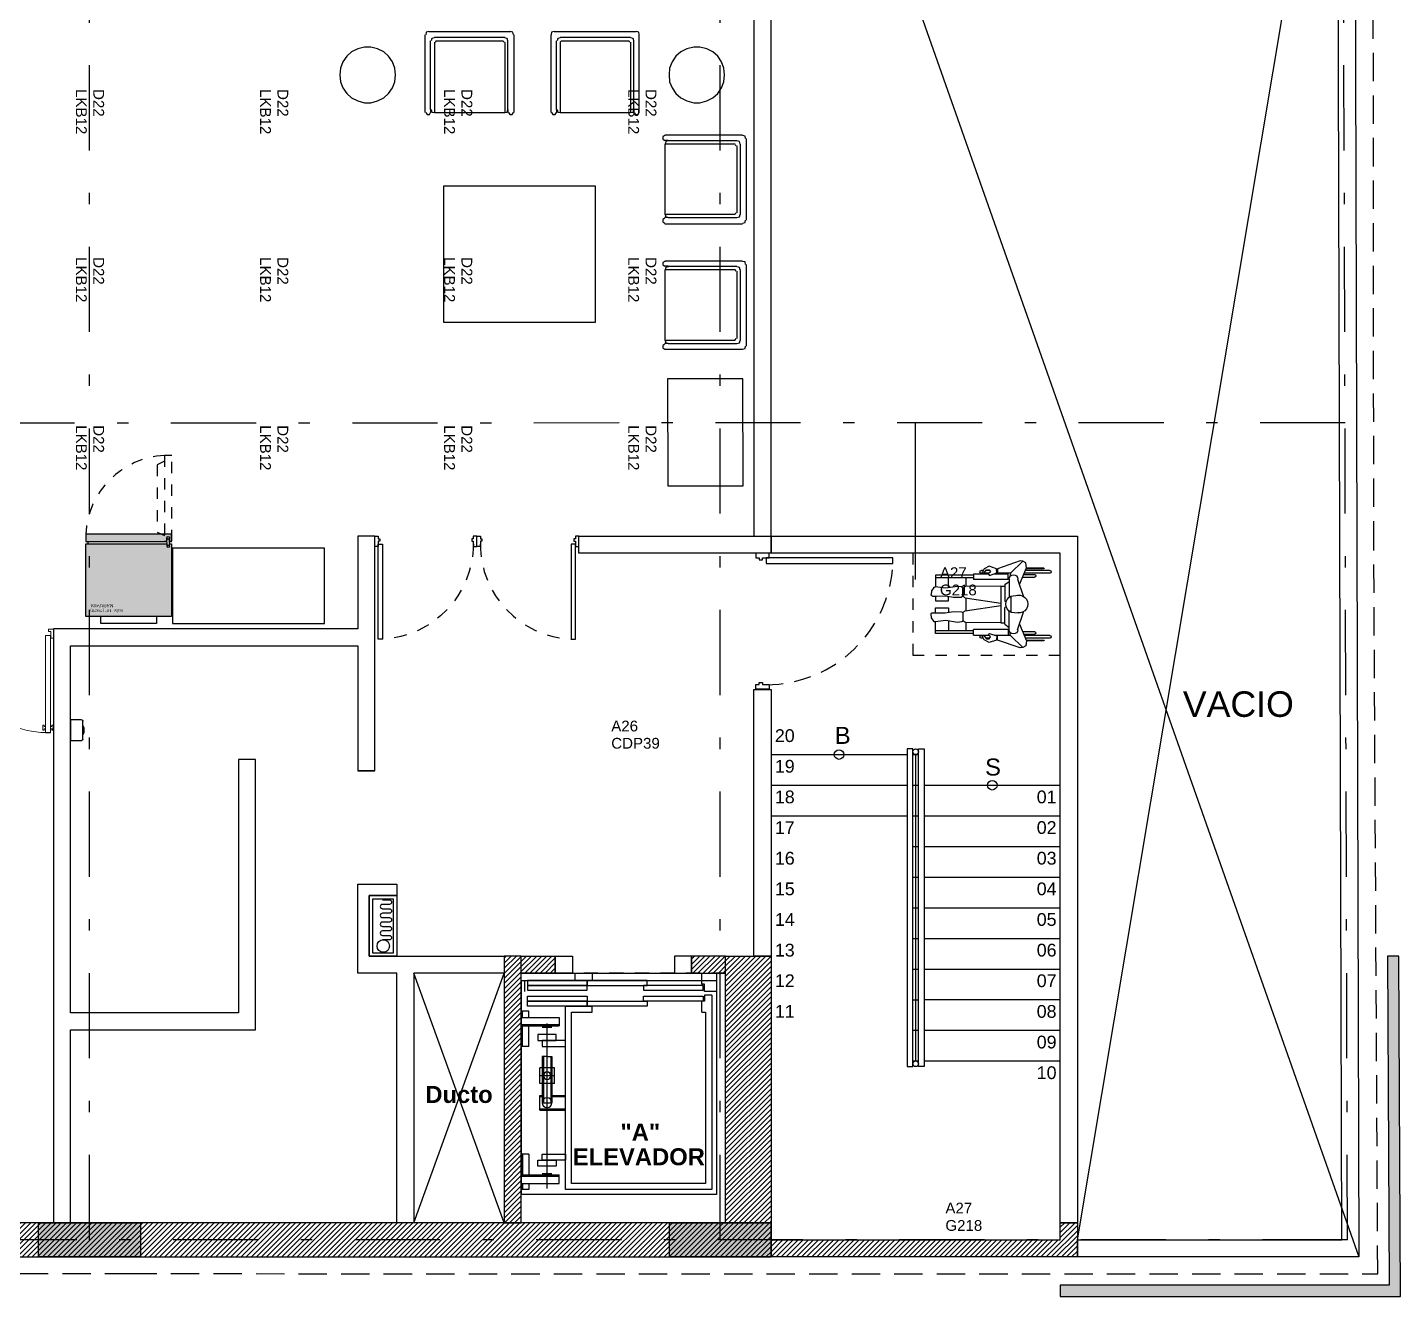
# Model space of a CAD drawing. Header units: millimetres. Extents: x -101 to 3415, y -52 to 1366.
# Drawn here: x 104.37 to 116.47, y 191.56 to 202.74 of the extents above; entities that cross this region are included whole.
import ezdxf
from ezdxf.enums import TextEntityAlignment as Align

# ---------------------------------------------------------------- set-up
doc = ezdxf.new("R2010")
doc.units = ezdxf.units.MM
for name, pattern in [('-XR 1_ARQUITECTURA TIPO N1-N14-EF$0$HIDDEN2', [0.1875, 0.125, -0.0625]), ('XR EJES SUPERIORES$0$DASHDOT2', [0.5, 0.25, -0.125, 0, -0.125]), ('XR LINDERO N$0$A-100a LALA IRAPUATO nave equipo$0$HIDDEN', [0.375, 0.25, -0.125]), ('XR N4$0$XR PB$0$HIDDEN', [0.375, 0.25, -0.125]), ('XR N4$0$XR PLANTA TIPO DE OFICINAS$0$CONTINUA', [0]), ('XR N4$0$XR PLANTA TIPO DE OFICINAS$0$HIDDEN', [0.375, 0.25, -0.125]), ('XR N4$0$XR PLANTA TIPO DE OFICINAS$0$HIDDEN2', [0.1875, 0.125, -0.0625])]:
    doc.linetypes.add(name, pattern=pattern)
doc.layers.add('-XR 1_ARQUITECTURA TIPO N1-N14-EF$0$DEPTOS MUEBLES COLOR CARPETA DE VENTAS', color=254, linetype='Continuous', plot=False)
for name, color, linetype in [('00_ARQ', 8, 'Continuous'), ('ARQ_MOBILIARIO', 8, 'Continuous'), ('Texto_Iluminación', 7, 'Continuous'), ('XR EJES SUPERIORES$0$A-EJES', 8, 'XR EJES SUPERIORES$0$DASHDOT2')]:
    doc.layers.add(name, color=color, linetype=linetype)
doc.styles.add('-XR 1_ARQUITECTURA TIPO N1-N14-EF$0$Standard', font='arial.ttf')
doc.styles.add('TÍTULO', font='arial.ttf', dxfattribs={"height": 0.19})
doc.styles.add('XR N4$0$Standard', font='arial.ttf')
doc.styles.add('XR N4$0$XR PB$0$Standard', font='arial.ttf')
doc.styles.add('XR N4$0$XR PB$0$XR PLANTA TIPO DE OFICINAS$0$TEXTO-ALB-100', font='arial.ttf', dxfattribs={"height": 0.15})
doc.styles.add('XR N4$0$XR PLANTA TIPO DE OFICINAS$0$estilo1', font='arialbd.ttf')
pattern_1 = [(45, (85.534695, 206.800287), (-0.02245064, 0.02245064), [])]
pattern_2 = [(45, (85.534687, 206.486354), (-0.02245064, 0.02245064), [])]

# ---------------------------------------------------------------- blocks, each defined once
blk = doc.blocks.new('XR N4$0$XR PLANTA TIPO DE OFICINAS$0$Puerta1.00')
at = {"linetype": 'Continuous'}
for points in [[(405.365, 465.953), (405.365, 466.883), (405.325, 466.883), (405.325, 465.953)], [(405.325, 465.876), (405.325, 465.901), (405.34, 465.901), (405.34, 465.926), (405.325, 465.926), (405.325, 465.976), (405.29, 465.976), (405.29, 465.876)], [(406.255, 465.876), (406.255, 465.901), (406.24, 465.901), (406.24, 465.926), (406.255, 465.926), (406.255, 465.976), (406.29, 465.976), (406.29, 465.876)]]:
    blk.add_lwpolyline(points, close=True, dxfattribs=at)
at = {"linetype": 'XR N4$0$XR PLANTA TIPO DE OFICINAS$0$HIDDEN2'}
blk.add_arc((405.324, 465.953), 0.932, 0.0383, 87.4436, dxfattribs=at)
blk = doc.blocks.new('XR N4$0$XR PLANTA TIPO DE OFICINAS$0$Ascensore-150x170')
for p, q in [((5.612, -0.077), (5.612, -0.133)), ((5.481, -0.152), (5.566, -0.152)), ((5.612, -0.133), (5.566, -0.133)), ((5.566, -0.133), (5.566, -0.152)), ((5.481, -0.996), (5.528, -0.996)), ((4.166, -1.54), (4.166, -1.249)), ((4.166, -1.249), (4.231, -1.249)), ((4.222, -1.54), (4.222, -1.249)), ((4.231, -1.54), (4.231, -1.249)), ((4.729, -1.399), (4.729, -1.202)), ((4.738, -1.399), (4.738, -1.202)), ((4.832, -1.305), (4.832, -1.202)), ((4.841, -1.305), (4.841, -1.202)), ((5.376, -1.54), (5.376, -1.249)), ((5.441, -1.249), (5.376, -1.249)), ((5.385, -1.54), (5.385, -1.249)), ((5.441, -1.54), (5.441, -1.249)), ((4.127, -1.342), (5.394, -1.342)), ((4.241, -1.38), (4.241, -1.305)), ((5.141, -1.305), (4.785, -1.305)), ((4.785, -1.38), (4.785, -1.305)), ((5.141, -1.314), (4.785, -1.314)), ((5.141, -1.37), (4.785, -1.37)), ((4.932, -1.286), (5.054, -1.286)), ((4.932, -1.286), (4.932, -1.399)), ((4.993, -1.286), (4.993, -1.399)), ((5.054, -1.286), (5.054, -1.399)), ((5.141, -1.342), (5.141, -1.305)), ((5.141, -1.342), (5.141, -1.38)), ((5.366, -1.38), (5.366, -1.305)), ((4.729, -1.399), (4.841, -1.399)), ((5.141, -1.38), (4.785, -1.38)), ((4.832, -1.399), (4.832, -1.38)), ((4.841, -1.399), (4.841, -1.38)), ((4.932, -1.399), (5.054, -1.399)), ((4.119, -1.483), (4.119, -1.54)), ((4.166, -1.483), (4.119, -1.483)), ((4.166, -1.53), (4.119, -1.53)), ((4.391, -1.483), (4.231, -1.483)), ((4.391, -1.53), (4.231, -1.53)), ((4.391, -1.483), (4.391, -1.54)), ((5.216, -1.483), (5.216, -1.54)), ((5.216, -1.483), (5.376, -1.483)), ((5.216, -1.53), (5.376, -1.53)), ((5.441, -1.483), (5.488, -1.483)), ((5.441, -1.53), (5.488, -1.53)), ((5.488, -1.483), (5.488, -1.54)), ((5.641, -1.512), (5.725, -1.512))]:
    blk.add_line(p, q)
for points in [[(4.081, -0.04), (4.081, -1.54), (5.725, -1.54), (5.725, -0.04)], [(5.566, -0.143), (5.566, -0.602), (5.603, -0.602), (5.603, -0.143)], [(5.687, -0.143), (5.687, -0.602), (5.65, -0.602), (5.65, -0.143)], [(5.528, -0.574), (5.528, -1.033), (5.566, -1.033), (5.566, -0.574)], [(5.725, -0.574), (5.725, -1.033), (5.687, -1.033), (5.687, -0.574)], [(5.528, -1.033), (5.528, -1.493), (5.566, -1.493), (5.566, -1.033)], [(5.566, -1.033), (5.566, -1.493), (5.603, -1.493), (5.603, -1.033)], [(5.687, -1.033), (5.687, -1.493), (5.65, -1.493), (5.65, -1.033)], [(5.725, -1.033), (5.725, -1.493), (5.687, -1.493), (5.687, -1.033)], [(5.725, -0.996), (5.725, -1.127), (5.781, -1.127), (5.781, -0.996)], [(4.344, -1.202), (4.344, -1.38), (4.391, -1.38), (4.391, -1.202)], [(5.263, -1.202), (5.263, -1.38), (5.216, -1.38), (5.216, -1.202)], [(4.297, -1.272), (4.297, -1.413), (4.344, -1.413), (4.344, -1.272)], [(5.31, -1.272), (5.31, -1.413), (5.263, -1.413), (5.263, -1.272)]]:
    blk.add_lwpolyline(points, close=True)
for points in [[(5.612, -0.077), (5.528, -0.077), (4.119, -0.077), (4.119, -1.202), (5.528, -1.202), (5.528, -0.996)], [(5.641, -0.133), (5.697, -0.133), (5.697, -0.152), (5.781, -0.152), (5.781, -0.04), (5.641, -0.04), (5.641, -0.133)], [(5.481, -0.152), (5.481, -0.124), (4.166, -0.124), (4.166, -1.155), (5.481, -1.155), (5.481, -0.996)]]:
    blk.add_lwpolyline(points)
for centre, radius in [((4.785, -1.342), 0.0375), ((4.993, -1.342), 0.0281)]:
    blk.add_circle(centre, radius)
blk = doc.blocks.new('XR N4$0$XR PLANTA TIPO DE OFICINAS$0$A$C6FB43136')
for p, q in [((0, 0.174), (0.095, 0.2)), ((0.047, 0), (0, 0.174)), ((0.047, 0), (0, 0.174)), ((0.107, 0.192), (0.148, 0.038)), ((0.122, 0.154), (0.117, 0.153)), ((0.117, 0.153), (0.138, 0.077)), ((0.142, 0.079), (0.122, 0.154)), ((0.126, 0.138), (0.134, 0.141)), ((0.138, 0.094), (0.126, 0.138)), ((0.134, 0.141), (0.146, 0.096)), ((0.141, 0.025), (0.047, 0)), ((0.146, 0.096), (0.138, 0.094)), ((0.138, 0.077), (0.142, 0.079))]:
    blk.add_line(p, q)
for centre, start, end in [((0.097, 0.19), 15, 105), ((0.139, 0.035), 285, 15)]:
    blk.add_arc(centre, 0.01, start, end)
blk = doc.blocks.new('XR N4$0$XR PB$0$XR PLANTA TIPO DE OFICINAS$0$XREF PLANTA BAJA$0$XREF SOTANO 1$0$sn_dis_pl')
at = {"linetype": 'Continuous'}
for p, q in [((-0.544, 1.021), (-0.52, 1.021)), ((-0.544, 0.684), (-0.544, 1.021)), ((-0.52, 1.021), (-0.439, 1.021)), ((-0.52, 0.684), (-0.52, 1.021)), ((-0.428, 0.929), (-0.44, 1.024)), ((-0.434, 1.036), (-0.405, 1.055)), ((-0.405, 1.055), (-0.374, 1.058)), ((-0.36, 1.01), (-0.362, 0.935)), ((-0.36, 1.046), (-0.36, 1.01)), ((-0.36, 1.021), (-0.317, 1.021)), ((-0.317, 1.021), (-0.317, 0.907)), ((-0.256, 1.021), (-0.256, 0.907)), ((-0.213, 1.021), (-0.256, 1.021)), ((-0.213, 1.046), (-0.213, 1.01)), ((-0.213, 1.01), (-0.211, 0.935)), ((-0.168, 1.055), (-0.199, 1.058)), ((-0.139, 1.036), (-0.168, 1.055)), ((-0.145, 0.929), (-0.133, 1.024)), ((-0.053, 1.021), (-0.134, 1.021)), ((-0.029, 1.021), (-0.053, 1.021)), ((-0.053, 0.684), (-0.053, 1.021)), ((-0.029, 0.684), (-0.029, 1.021)), ((-0.433, 0.907), (-0.52, 0.907)), ((-0.445, 0.826), (-0.428, 0.929)), ((-0.362, 0.935), (-0.35, 0.862)), ((-0.317, 0.907), (-0.355, 0.907)), ((-0.35, 0.862), (-0.351, 0.792)), ((-0.256, 0.907), (-0.218, 0.907)), ((-0.211, 0.935), (-0.223, 0.862)), ((-0.223, 0.862), (-0.222, 0.792)), ((-0.128, 0.826), (-0.145, 0.929)), ((-0.14, 0.907), (-0.053, 0.907)), ((-0.52, 0.752), (-0.445, 0.752)), ((-0.448, 0.444), (-0.445, 0.755)), ((-0.44, 0.791), (-0.445, 0.826)), ((-0.364, 0.78), (-0.428, 0.78)), ((-0.425, 0.775), (-0.365, 0.776)), ((-0.351, 0.792), (-0.352, 0.788)), ((-0.344, 0.759), (-0.297, 0.444)), ((-0.343, 0.752), (-0.23, 0.752)), ((-0.229, 0.759), (-0.276, 0.444)), ((-0.222, 0.792), (-0.221, 0.788)), ((-0.209, 0.78), (-0.145, 0.78)), ((-0.148, 0.775), (-0.208, 0.776)), ((-0.133, 0.791), (-0.128, 0.826)), ((-0.125, 0.444), (-0.128, 0.755)), ((-0.128, 0.752), (-0.053, 0.752)), ((-0.601, 0.592), (-0.564, 0.608)), ((-0.585, 0.599), (-0.585, 0.616)), ((-0.564, 0.608), (-0.562, 0.594)), ((-0.561, 0.549), (-0.561, 0.616)), ((-0.557, 0.684), (-0.557, 0.554)), ((-0.557, 0.684), (-0.507, 0.684)), ((-0.507, 0.38), (-0.507, 0.684)), ((-0.016, 0.684), (-0.066, 0.684)), ((-0.066, 0.38), (-0.066, 0.684)), ((-0.016, 0.684), (-0.016, 0.554)), ((-0.012, 0.549), (-0.012, 0.616)), ((-0.009, 0.608), (-0.011, 0.594)), ((0.027, 0.592), (-0.009, 0.608)), ((0.012, 0.599), (0.012, 0.616)), ((-0.624, 0.546), (-0.601, 0.592)), ((-0.601, 0.482), (-0.624, 0.546)), ((-0.562, 0.594), (-0.591, 0.572)), ((-0.591, 0.572), (-0.59, 0.548)), ((-0.59, 0.548), (-0.573, 0.535)), ((-0.585, 0.545), (-0.585, 0.576)), ((-0.573, 0.535), (-0.556, 0.555)), ((-0.542, 0.545), (-0.564, 0.48)), ((-0.561, 0.36), (-0.561, 0.488)), ((-0.557, 0.5), (-0.557, 0.38)), ((-0.556, 0.555), (-0.542, 0.545)), ((-0.017, 0.555), (-0.031, 0.545)), ((-0.031, 0.545), (-0.009, 0.48)), ((0, 0.535), (-0.017, 0.555)), ((-0.016, 0.5), (-0.016, 0.38)), ((-0.012, 0.36), (-0.012, 0.488)), ((-0.011, 0.594), (0.018, 0.572)), ((0.017, 0.548), (0, 0.535)), ((0.012, 0.545), (0.012, 0.576)), ((0.018, 0.572), (0.017, 0.548)), ((0.051, 0.546), (0.027, 0.592)), ((0.028, 0.482), (0.051, 0.546)), ((-0.67, 0.273), (-0.601, 0.474)), ((-0.564, 0.48), (-0.601, 0.482)), ((-0.601, 0.474), (-0.561, 0.473)), ((-0.561, 0.36), (-0.529, 0.366)), ((-0.507, 0.38), (-0.557, 0.38)), ((-0.51, 0.371), (-0.35, 0.371)), ((-0.461, 0.41), (-0.489, 0.371)), ((-0.461, 0.41), (-0.314, 0.41)), ((-0.448, 0.444), (-0.448, 0.41)), ((-0.448, 0.444), (-0.125, 0.444)), ((-0.307, 0.398), (-0.314, 0.41)), ((-0.266, 0.398), (-0.259, 0.41)), ((-0.112, 0.41), (-0.259, 0.41)), ((-0.063, 0.371), (-0.223, 0.371)), ((-0.125, 0.444), (-0.125, 0.41)), ((-0.112, 0.41), (-0.084, 0.371)), ((-0.066, 0.38), (-0.016, 0.38)), ((-0.012, 0.36), (-0.044, 0.366)), ((0.028, 0.474), (-0.012, 0.473)), ((-0.009, 0.48), (0.028, 0.482)), ((0.097, 0.273), (0.028, 0.474)), ((-0.666, 0.251), (-0.67, 0.273)), ((-0.666, 0.251), (-0.561, 0.36)), ((-0.651, 0.225), (-0.666, 0.251)), ((-0.461, 0.28), (-0.609, 0.218)), ((-0.549, 0.243), (-0.549, 0.148)), ((-0.527, 0.252), (-0.527, 0.148)), ((-0.51, 0.296), (-0.354, 0.244)), ((-0.359, 0.356), (-0.367, 0.291)), ((-0.359, 0.356), (-0.218, 0.356)), ((-0.063, 0.296), (-0.219, 0.244)), ((-0.218, 0.356), (-0.211, 0.291)), ((-0.112, 0.28), (0.036, 0.218)), ((-0.046, 0.252), (-0.046, 0.148)), ((-0.024, 0.243), (-0.024, 0.148)), ((0.093, 0.251), (-0.012, 0.36)), ((0.078, 0.225), (0.093, 0.251)), ((0.093, 0.251), (0.097, 0.273)), ((-0.609, 0.218), (-0.651, 0.225)), ((-0.607, 0.218), (-0.607, 0.065)), ((-0.602, 0.22), (-0.602, 0.065)), ((-0.585, 0.012), (-0.585, 0.228)), ((-0.561, 0.012), (-0.561, 0.238)), ((-0.012, 0.012), (-0.012, 0.238)), ((0.012, 0.012), (0.012, 0.228)), ((0.029, 0.22), (0.029, 0.065)), ((0.033, 0.218), (0.033, 0.065)), ((0.036, 0.218), (0.078, 0.225))]:
    blk.add_line(p, q, dxfattribs=at)
for centre, radius, start, end in [((-0.428, 1.026), 0.0123, 121.7078, 187.2641), ((-0.372, 1.046), 0.0123, 0.7644, 95.9609), ((-0.201, 1.046), 0.0123, 84.0391, 179.2356), ((-0.145, 1.026), 0.0123, 352.7359, 58.2922), ((-0.425, 0.755), 0.0204, 91.0603, 179.4667), ((-0.428, 0.792), 0.0123, 187.318, 270), ((-0.365, 0.756), 0.0204, 8.521, 91.0603), ((-0.364, 0.792), 0.0123, 270, 341.0652), ((-0.208, 0.756), 0.0204, 88.9397, 171.479), ((-0.209, 0.792), 0.0123, 198.9348, 270), ((-0.149, 0.755), 0.0204, 0.5333, 88.9397), ((-0.145, 0.792), 0.0123, 270, 352.682), ((-0.573, 0.616), 0.0123, 0, 180), ((0, 0.616), 0.0123, 0, 180), ((-0.51, 0.333), 0.0374, 90, 270), ((-0.289, 0.322), 0.0782, 25.8604, 154.1396), ((-0.063, 0.333), 0.0374, 270, 90), ((-0.289, 0.285), 0.0782, 171.4259, 8.5741), ((-0.538, 0.148), 0.011, 180, 360), ((-0.035, 0.148), 0.011, 180, 0), ((-0.604, 0.065), 0.00204, 180, 0), ((-0.573, 0.012), 0.0123, 180, 0), ((0, 0.012), 0.0123, 180, 0), ((0.031, 0.065), 0.00204, 180, 0)]:
    blk.add_arc(centre, radius, start, end, dxfattribs=at)
blk = doc.blocks.new('XR EJES SUPERIORES')
at = {"layer": 'XR EJES SUPERIORES$0$A-EJES', "color": 251, "linetype": 'XR EJES SUPERIORES$0$DASHDOT2', "ltscale": 3}
for p, q in [((19.38, -14.74), (19.38, 2.657)), ((24.938, -14.74), (24.938, 2.657)), ((30.467, -14.74), (30.415, 2.657)), ((30.447, -7.541), (-2.865, -7.548)), ((30.467, -14.74), (-2.88, -14.741))]:
    blk.add_line(p, q, dxfattribs=at)
blk = doc.blocks.new('XR COLUMNAS SUPERIORES')
at = {"layer": '00_ARQ', "linetype": 'ByBlock'}
h = blk.add_hatch(color=256, dxfattribs=at)
h.dxf.hatch_style = 1
h.paths.add_polyline_path([(19.828, -14.89), (18.931, -14.89), (18.931, -14.59), (19.828, -14.59)])
h = blk.add_hatch(color=256, dxfattribs=at)
h.dxf.hatch_style = 1
h.paths.add_polyline_path([(25.387, -14.89), (24.49, -14.89), (24.49, -14.59), (25.387, -14.59)])
for points in [[(19.828, -14.89), (18.931, -14.89), (18.931, -14.59), (19.828, -14.59)], [(25.387, -14.89), (24.49, -14.89), (24.49, -14.59), (25.387, -14.59)]]:
    blk.add_lwpolyline(points, close=True, dxfattribs=at)
blk = doc.blocks.new('XR N1-N2$0$030 puerta 013-h')
at = {"linetype": 'Continuous', "lineweight": 0}
for p, q in [((3.994, 17.305), (3.994, 17.255)), ((4.007, 17.305), (3.994, 17.305)), ((3.994, 17.255), (4.007, 17.255)), ((4.007, 17.305), (4.007, 17.293)), ((4.007, 17.293), (4.019, 17.293)), ((4.007, 17.255), (4.007, 17.268)), ((4.007, 17.268), (4.019, 17.268)), ((4.019, 17.33), (4.069, 17.33)), ((4.019, 16.38), (4.019, 17.33)), ((4.069, 17.33), (4.069, 16.38)), ((4.081, 17.293), (4.069, 17.293)), ((4.081, 17.268), (4.069, 17.268)), ((4.081, 17.305), (4.094, 17.305)), ((4.081, 17.305), (4.081, 17.293)), ((4.081, 17.255), (4.081, 17.268)), ((4.094, 17.255), (4.081, 17.255)), ((4.094, 17.305), (4.094, 17.255)), ((3.099, 16.365), (3.099, 16.405)), ((3.099, 16.405), (3.124, 16.405)), ((3.124, 16.405), (3.124, 16.34)), ((4.099, 16.405), (4.074, 16.405)), ((4.074, 16.405), (4.074, 16.34)), ((4.099, 16.405), (4.099, 16.315)), ((3.099, 16.315), (3.099, 16.365)), ((3.149, 16.315), (3.099, 16.315)), ((3.124, 16.34), (3.149, 16.34)), ((3.149, 16.34), (3.149, 16.315)), ((4.069, 16.38), (4.019, 16.38)), ((4.049, 16.34), (4.049, 16.315)), ((4.074, 16.34), (4.049, 16.34)), ((4.049, 16.315), (4.099, 16.315))]:
    blk.add_line(p, q, dxfattribs=at)
blk.add_arc((4.044, 16.41), 0.92, 88.4391, 180.3278, dxfattribs=at)
blk = doc.blocks.new('-XR 1_ARQUITECTURA TIPO N1-N14-EF$0$REFRIGERADOR')
at = {"layer": '-XR 1_ARQUITECTURA TIPO N1-N14-EF$0$DEPTOS MUEBLES COLOR CARPETA DE VENTAS'}
h = blk.add_hatch(color=256, dxfattribs=at)
h.dxf.hatch_style = 1
h.paths.add_polyline_path([(-0.375, 0.72), (0.375, 0.72), (0.375, 0.085), (-0.375, 0.085)])
h = blk.add_hatch(color=256, dxfattribs=at)
h.dxf.hatch_style = 1
h.paths.add_polyline_path([(-0.375, 0), (0.375, 0), (0.375, 0.065), (-0.375, 0.065)])
for p, q in [((-0.355, 0.108), (-0.357, 0.033)), ((-0.335, 0.108), (-0.333, 0.033)), ((0.355, 0.085), (0.355, 0.065))]:
    blk.add_line(p, q)
for points in [[(-0.243, 0.72), (-0.243, 0.78), (0.243, 0.78), (0.243, 0.72)], [(-0.356, 0.085), (-0.375, 0.085), (-0.375, 0.72), (0.375, 0.72), (0.375, 0.085), (-0.334, 0.085)], [(-0.356, 0.065), (-0.375, 0.065), (-0.375, 0), (0.375, 0), (0.375, 0.065), (-0.334, 0.065)]]:
    blk.add_lwpolyline(points)
at = {"color": 8, "linetype": '-XR 1_ARQUITECTURA TIPO N1-N14-EF$0$HIDDEN2', "ltscale": 0.5}
for points in [[(-0.357, 0.062), (-0.378, 0.062), (-0.378, -0.688), (-0.313, -0.688), (-0.313, 0.062), (-0.333, 0.062)], [(-0.313, -0.637), (-0.248, -0.607), (-0.248, -0.017), (-0.313, 0.013)]]:
    blk.add_lwpolyline(points, dxfattribs=at)
for centre, radius in [((-0.345, 0.033), 0.0125), ((-0.345, 0.107), 0.01)]:
    blk.add_circle(centre, radius)
blk.add_arc((-0.345, 0.033), 0.721, 272.5845, 357.4155, dxfattribs=at)
at = {"layer": 'Defpoints', "insert": (0.335, 0.681), "char_height": 0.025, "width": 0.38054, "attachment_point": 3, "style": '-XR 1_ARQUITECTURA TIPO N1-N14-EF$0$Standard'}
blk.add_mtext('\\pxb0.41667,a0.41667;{\\fTimes New Roman|b0|i0|c0|p16;mabe  18" (75x78)\\PMA081WIM}', dxfattribs=at)
blk = doc.blocks.new('*U529')
at = {"layer": 'Texto_Iluminación', "ltscale": 0.3, "style": 'TÍTULO'}
for s, p in [('LKB12', (-0.184, 0.278, 0.181)), ('D22', (-0.031, 0.278, 0.181))]:
    blk.add_text(s, height=0.095, rotation=270, dxfattribs=at).set_placement(p)
blk = doc.blocks.new('*U530')
at = {"layer": 'Texto_Iluminación', "color": 0, "linetype": 'ByBlock', "lineweight": -2, "transparency": 16777216}
for p in [(0, 0), (1.623, 0), (3.245, 0), (4.868, 0), (0, -1.481), (1.623, -1.481), (3.245, -1.481), (4.868, -1.481), (0, -2.962), (1.623, -2.962), (3.245, -2.962), (4.868, -2.962)]:
    blk.add_blockref('*U529', p, dxfattribs=at)

msp = doc.modelspace()

# ---------------------------------------------------------------- hatches: boundary and pattern name
at = {"layer": '00_ARQ', "ltscale": 2}
h = msp.add_hatch(dxfattribs=at)
h.set_pattern_fill('LINE', color=8, scale=0.01, angle=45, style=0)
h.set_pattern_definition(pattern_1)
h.paths.add_polyline_path([(108.719, 192.21), (108.719, 194.56), (108.569, 194.56), (108.569, 192.21)])
h = msp.add_hatch(dxfattribs=at)
h.set_pattern_fill('LINE', color=8, scale=0.01, angle=45, style=0)
h.set_pattern_definition(pattern_2)
h.paths.add_polyline_path([(109.02, 194.41), (108.719, 194.41), (108.719, 194.56), (109.02, 194.56)])
h = msp.add_hatch(dxfattribs=at)
h.set_pattern_fill('LINE', color=8, scale=0.01, angle=45, style=0)
h.set_pattern_definition(pattern_2)
h.paths.add_polyline_path([(110.22, 194.41), (110.521, 194.41), (110.521, 194.56), (110.22, 194.56)])
h = msp.add_hatch(dxfattribs=at)
h.set_pattern_fill('LINE', color=8, scale=0.01, angle=45, style=0)
h.set_pattern_definition(pattern_1)
h.paths.add_polyline_path([(110.921, 194.56), (110.921, 192.21), (110.521, 192.21), (110.521, 194.56)])
at = {"layer": '00_ARQ'}
msp.add_hatch(color=256, dxfattribs=at).paths.add_polyline_path([(116.354, 194.56), (116.369, 191.66), (113.469, 191.661), (113.47, 191.561), (116.47, 191.56), (116.454, 194.56)])
h = msp.add_hatch(dxfattribs=at)
h.set_pattern_fill('ANSI31', color=8, scale=0.01)
h.set_pattern_definition(pattern_1)
h.paths.add_polyline_path([(110.921, 192.21), (90.311, 192.21), (90.311, 191.91), (110.921, 191.91)])
h = msp.add_hatch(dxfattribs=at)
h.set_pattern_fill('ANSI31', color=8, scale=0.01)
h.set_pattern_definition(pattern_1)
h.paths.add_polyline_path([(110.921, 192.06), (113.471, 192.06), (113.471, 192.21), (113.621, 192.21), (113.621, 191.91), (110.921, 191.91)])

# ---------------------------------------------------------------- linework, layer by layer
at = {"layer": '00_ARQ', "linetype": 'Continuous'}
for p, q in [((110.921, 206.607), (116.102, 191.91)), ((113.621, 192.06), (116.06, 206.607))]:
    msp.add_line(p, q, dxfattribs=at)
at = {"layer": '00_ARQ'}
for p, q in [((110.921, 196.336), (112.121, 196.336)), ((112.171, 196.336), (112.221, 196.336)), ((112.196, 196.336), (112.196, 193.636)), ((110.921, 196.066), (112.121, 196.066)), ((112.171, 196.066), (112.221, 196.066)), ((112.271, 196.066), (113.472, 196.066)), ((110.921, 195.796), (112.121, 195.796)), ((112.171, 195.796), (112.221, 195.796)), ((112.271, 195.796), (113.472, 195.796)), ((112.171, 195.526), (112.221, 195.526)), ((112.271, 195.526), (113.472, 195.526)), ((112.171, 195.256), (112.221, 195.256)), ((112.271, 195.256), (113.472, 195.256)), ((112.171, 194.986), (112.221, 194.986)), ((112.271, 194.986), (113.472, 194.986)), ((112.171, 194.716), (112.221, 194.716)), ((112.271, 194.716), (113.471, 194.716)), ((112.171, 194.446), (112.221, 194.446)), ((112.271, 194.446), (113.471, 194.446)), ((112.171, 194.176), (112.221, 194.176)), ((113.471, 194.176), (112.271, 194.176)), ((112.171, 193.906), (112.221, 193.906)), ((112.271, 193.906), (113.471, 193.906)), ((112.171, 193.636), (112.221, 193.636)), ((112.171, 193.636), (112.221, 193.636)), ((112.271, 193.636), (113.471, 193.636))]:
    msp.add_line(p, q, dxfattribs=at)
at = {"layer": '00_ARQ', "ltscale": 2}
for p, q in [((106.378, 196.293), (106.228, 196.293)), ((107.428, 196.193), (107.278, 196.193)), ((108.719, 194.41), (110.521, 194.41))]:
    msp.add_line(p, q, dxfattribs=at)
at = {"layer": '00_ARQ', "ltscale": 0.8}
for p, q in [((108.569, 192.21), (107.773, 194.41)), ((107.773, 192.21), (108.569, 194.41))]:
    msp.add_line(p, q, dxfattribs=at)
at = {"layer": '00_ARQ', "linetype": 'XR N4$0$XR PLANTA TIPO DE OFICINAS$0$HIDDEN', "ltscale": 0.5}
msp.add_line((110.521, 194.41), (108.719, 194.41), dxfattribs=at)
at = {"layer": '00_ARQ', "ltscale": 3}
msp.add_line((107.619, 192.792), (107.619, 192.21), dxfattribs=at)
at = {"layer": '00_ARQ', "linetype": 'XR LINDERO N$0$A-100a LALA IRAPUATO nave equipo$0$HIDDEN'}
msp.add_lwpolyline([(85.504, 191.76), (92.3, 191.762), (105.257, 191.762), (116.269, 191.76), (116.234, 198.144), (116.226, 206.757), (104.84, 206.765), (95.567, 206.769), (88.078, 206.772), (85.535, 206.8), (85.504, 191.76)], dxfattribs=at)
at = {"layer": '00_ARQ', "ltscale": 2}
for points in [[(113.621, 192.06), (115.952, 192.06), (115.911, 206.457), (110.921, 206.457), (110.921, 206.607), (116.06, 206.607), (116.102, 191.91), (113.621, 191.91)], [(109.228, 198.261), (110.921, 198.261), (110.921, 198.111), (109.228, 198.111)], [(110.921, 198.261), (113.621, 198.261), (113.621, 192.21), (113.471, 192.21), (113.471, 198.111), (110.921, 198.111)], [(110.921, 194.56), (110.771, 194.56), (110.771, 196.91), (110.771, 196.91), (110.771, 196.91), (110.921, 196.91)], [(107.623, 192.21), (107.623, 194.41), (107.278, 194.41), (107.278, 195.193), (107.623, 195.193), (107.623, 195.093), (107.378, 195.093), (107.378, 194.56), (108.569, 194.56), (108.569, 194.56), (108.569, 194.56), (108.569, 194.41), (107.773, 194.41), (107.773, 192.21)], [(108.719, 192.21), (108.719, 194.56), (108.569, 194.56), (108.569, 192.21)], [(109.02, 194.41), (108.719, 194.41), (108.719, 194.56), (109.02, 194.56)], [(109.02, 194.56), (109.17, 194.56), (109.17, 194.41), (109.02, 194.41)], [(110.22, 194.56), (110.07, 194.56), (110.07, 194.41), (110.22, 194.41)], [(110.22, 194.41), (110.521, 194.41), (110.521, 194.56), (110.22, 194.56)]]:
    msp.add_lwpolyline(points, close=True, dxfattribs=at)
at = {"layer": '00_ARQ'}
for points in [[(110.921, 206.307), (110.771, 206.307), (110.771, 198.261), (110.921, 198.261)], [(116.354, 194.56), (116.369, 191.66), (113.469, 191.661), (113.47, 191.561), (116.47, 191.56), (116.454, 194.56)], [(110.921, 192.21), (90.311, 192.21), (90.311, 191.91), (110.921, 191.91)], [(110.921, 192.06), (113.471, 192.06), (113.471, 192.21), (113.621, 192.21), (113.621, 191.91), (110.921, 191.91)]]:
    msp.add_lwpolyline(points, close=True, dxfattribs=at)
at = {"layer": '00_ARQ', "ltscale": 2}
for points in [[(112.196, 197.88), (112.196, 199.26)], [(104.747, 194.06), (104.747, 197.293), (107.278, 197.293), (107.278, 196.193), (107.428, 196.193), (107.428, 198.261), (107.278, 198.261), (107.278, 197.443), (104.597, 197.443), (104.597, 192.21), (104.747, 192.21), (104.747, 193.91), (106.378, 193.91), (106.378, 196.293), (106.228, 196.293), (106.228, 194.06), (104.747, 194.06)], [(110.921, 194.56), (110.921, 192.21), (110.521, 192.21), (110.521, 194.56), (110.921, 194.56)]]:
    msp.add_lwpolyline(points, dxfattribs=at)
at = {"layer": '00_ARQ', "linetype": 'XR N4$0$XR PB$0$HIDDEN', "ltscale": 0.25}
msp.add_lwpolyline([(112.171, 198.111), (112.171, 197.211), (113.471, 197.211), (113.471, 197.211)], dxfattribs=at)
at = {"layer": '00_ARQ', "linetype": 'Continuous'}
for points in [[(112.121, 193.586), (112.171, 193.586), (112.171, 196.386), (112.121, 196.386), (112.121, 193.586)], [(112.271, 196.386), (112.271, 193.586), (112.221, 193.586), (112.221, 196.386), (112.271, 196.386)]]:
    msp.add_lwpolyline(points, dxfattribs=at)
at = {"layer": '00_ARQ', "linetype": 'XR N4$0$XR PLANTA TIPO DE OFICINAS$0$CONTINUA'}
for points in [[(107.378, 195.093), (107.623, 195.093), (107.623, 194.56), (107.378, 194.56)], [(107.593, 195.063), (107.408, 195.063), (107.408, 194.59), (107.593, 194.59)]]:
    msp.add_lwpolyline(points, close=True, dxfattribs=at)
msp.add_lwpolyline([(107.497, 195.055), (107.557, 195.055, -1), (107.557, 195.016), (107.497, 195.016, 1), (107.497, 194.977), (107.557, 194.977, -1), (107.557, 194.938), (107.497, 194.938, 1), (107.497, 194.899), (107.557, 194.899, -1), (107.557, 194.86), (107.497, 194.86, 1), (107.497, 194.821), (107.557, 194.821, -1), (107.557, 194.782), (107.497, 194.782, 1), (107.497, 194.742), (107.557, 194.742, -1), (107.557, 194.703), (107.497, 194.703)], format="xyb", dxfattribs=at)
at = {"layer": '00_ARQ'}
msp.add_lwpolyline([(113.47, 191.561), (116.47, 191.56), (116.454, 194.56)], dxfattribs=at)
for centre in [(111.521, 196.336), (112.871, 196.066)]:
    msp.add_circle(centre, 0.0423, dxfattribs=at)
at = {"layer": '00_ARQ', "linetype": 'Continuous'}
for centre in [(112.196, 196.361), (112.196, 193.611)]:
    msp.add_circle(centre, 0.025, dxfattribs=at)
at = {"layer": '00_ARQ', "linetype": 'XR N4$0$XR PLANTA TIPO DE OFICINAS$0$CONTINUA'}
msp.add_circle((107.504, 194.649), 0.0543, dxfattribs=at)
at = {"layer": 'ARQ_MOBILIARIO'}
for p, q in [((107.872, 201.993), (107.872, 202.679)), ((107.883, 202.701), (107.878, 202.679)), ((107.905, 202.706), (107.883, 202.701)), ((107.905, 202.706), (108.624, 202.706)), ((107.921, 202.02), (107.921, 202.625)), ((107.932, 202.646), (107.927, 202.625)), ((107.954, 202.652), (107.932, 202.646)), ((107.954, 202.657), (108.575, 202.657)), ((107.954, 202.614), (107.954, 201.993)), ((107.97, 202.625), (107.96, 202.614)), ((107.97, 202.625), (108.558, 202.625)), ((108.569, 202.614), (108.558, 202.625)), ((108.597, 202.646), (108.575, 202.652)), ((108.575, 202.614), (108.575, 201.993)), ((108.602, 202.625), (108.597, 202.646)), ((108.602, 202.02), (108.602, 202.625)), ((108.646, 202.701), (108.624, 202.706)), ((108.651, 202.679), (108.646, 202.701)), ((108.656, 201.993), (108.656, 202.679)), ((108.987, 202.701), (108.982, 202.679)), ((108.982, 201.993), (108.982, 202.679)), ((109.009, 202.706), (108.987, 202.701)), ((109.009, 202.706), (109.733, 202.706)), ((109.031, 202.02), (109.031, 202.625)), ((109.042, 202.646), (109.036, 202.625)), ((109.063, 202.652), (109.042, 202.646)), ((109.063, 202.657), (109.684, 202.657)), ((109.074, 202.625), (109.063, 202.614)), ((109.063, 202.614), (109.063, 201.993)), ((109.074, 202.625), (109.668, 202.625)), ((109.678, 202.614), (109.668, 202.625)), ((109.706, 202.646), (109.684, 202.652)), ((109.684, 202.614), (109.684, 201.993)), ((109.711, 202.625), (109.706, 202.646)), ((109.711, 202.02), (109.711, 202.625)), ((109.755, 202.701), (109.733, 202.706)), ((109.76, 202.679), (109.755, 202.701)), ((109.76, 201.993), (109.76, 202.679)), ((107.181, 202.489), (107.148, 202.44)), ((107.224, 202.527), (107.181, 202.489)), ((107.279, 202.554), (107.224, 202.527)), ((107.339, 202.57), (107.279, 202.554)), ((107.393, 202.57), (107.339, 202.57)), ((107.453, 202.554), (107.393, 202.57)), ((107.508, 202.527), (107.453, 202.554)), ((107.551, 202.489), (107.508, 202.527)), ((107.584, 202.44), (107.551, 202.489)), ((110.082, 202.489), (110.049, 202.44)), ((110.125, 202.527), (110.082, 202.489)), ((110.18, 202.554), (110.125, 202.527)), ((110.24, 202.57), (110.18, 202.554)), ((110.294, 202.57), (110.24, 202.57)), ((110.354, 202.554), (110.294, 202.57)), ((110.408, 202.527), (110.354, 202.554)), ((110.452, 202.489), (110.408, 202.527)), ((110.484, 202.44), (110.452, 202.489)), ((107.126, 202.385), (107.121, 202.325)), ((107.148, 202.44), (107.126, 202.385)), ((107.606, 202.385), (107.584, 202.44)), ((107.611, 202.325), (107.606, 202.385)), ((110.027, 202.385), (110.022, 202.325)), ((110.049, 202.44), (110.027, 202.385)), ((110.506, 202.385), (110.484, 202.44)), ((110.512, 202.325), (110.506, 202.385)), ((107.121, 202.325), (107.126, 202.265)), ((107.121, 202.325), (107.121, 202.325)), ((107.126, 202.265), (107.148, 202.211)), ((107.584, 202.211), (107.606, 202.265)), ((107.606, 202.265), (107.611, 202.325)), ((110.022, 202.325), (110.027, 202.265)), ((110.022, 202.325), (110.022, 202.325)), ((110.027, 202.265), (110.049, 202.211)), ((110.484, 202.211), (110.506, 202.265)), ((110.506, 202.265), (110.512, 202.325)), ((107.148, 202.211), (107.181, 202.162)), ((107.181, 202.162), (107.224, 202.124)), ((107.224, 202.124), (107.279, 202.096)), ((107.453, 202.096), (107.508, 202.124)), ((107.508, 202.124), (107.551, 202.162)), ((107.551, 202.162), (107.584, 202.211)), ((110.049, 202.211), (110.082, 202.162)), ((110.082, 202.162), (110.125, 202.124)), ((110.125, 202.124), (110.18, 202.096)), ((110.354, 202.096), (110.408, 202.124)), ((110.408, 202.124), (110.452, 202.162)), ((110.452, 202.162), (110.484, 202.211)), ((107.279, 202.096), (107.339, 202.08)), ((107.339, 202.08), (107.393, 202.08)), ((107.393, 202.08), (107.453, 202.096)), ((107.878, 201.993), (107.889, 201.977)), ((107.911, 201.977), (107.921, 201.993)), ((107.921, 202.02), (107.921, 201.993)), ((107.927, 202.02), (107.932, 201.998)), ((107.932, 201.998), (107.954, 201.993)), ((107.954, 201.993), (108.575, 201.993)), ((108.575, 201.993), (108.597, 201.998)), ((108.597, 201.998), (108.602, 202.02)), ((108.602, 202.02), (108.602, 201.993)), ((108.607, 201.993), (108.618, 201.977)), ((108.64, 201.977), (108.651, 201.993)), ((108.987, 201.993), (108.998, 201.977)), ((109.02, 201.977), (109.031, 201.993)), ((109.031, 202.02), (109.031, 201.993)), ((109.036, 202.02), (109.042, 201.998)), ((109.042, 201.998), (109.063, 201.993)), ((109.063, 201.993), (109.684, 201.993)), ((109.684, 201.993), (109.706, 201.998)), ((109.706, 201.998), (109.711, 202.02)), ((109.711, 202.02), (109.711, 201.993)), ((109.717, 201.993), (109.728, 201.977)), ((109.749, 201.977), (109.76, 201.993)), ((110.18, 202.096), (110.24, 202.08)), ((110.24, 202.08), (110.294, 202.08)), ((110.294, 202.08), (110.354, 202.096)), ((107.889, 201.977), (107.911, 201.977)), ((108.618, 201.977), (108.64, 201.977)), ((108.998, 201.977), (109.02, 201.977)), ((109.728, 201.977), (109.749, 201.977)), ((109.984, 201.792), (109.967, 201.781)), ((109.967, 201.781), (109.967, 201.759)), ((109.967, 201.759), (109.984, 201.748)), ((109.984, 201.797), (110.67, 201.797)), ((110.016, 201.748), (109.984, 201.748)), ((110.016, 201.748), (110.621, 201.748)), ((110.692, 201.786), (110.67, 201.792)), ((110.697, 201.764), (110.692, 201.786)), ((110.702, 201.764), (110.702, 201.046)), ((109.984, 201.715), (109.984, 201.095)), ((110.604, 201.715), (109.984, 201.715)), ((109.994, 201.737), (109.989, 201.715)), ((110.016, 201.743), (109.994, 201.737)), ((110.615, 201.699), (110.604, 201.71)), ((110.643, 201.737), (110.621, 201.743)), ((110.621, 201.699), (110.621, 201.111)), ((110.648, 201.715), (110.643, 201.737)), ((110.648, 201.715), (110.648, 201.095)), ((109.984, 201.062), (109.967, 201.051)), ((109.967, 201.051), (109.967, 201.029)), ((109.967, 201.029), (109.984, 201.018)), ((110.604, 201.095), (109.984, 201.095)), ((110.016, 201.067), (109.984, 201.067)), ((109.989, 201.095), (109.994, 201.073)), ((109.994, 201.073), (110.016, 201.067)), ((110.016, 201.067), (110.621, 201.067)), ((110.604, 201.1), (110.615, 201.111)), ((110.621, 201.067), (110.643, 201.073)), ((110.643, 201.073), (110.648, 201.095)), ((110.67, 201.018), (110.692, 201.024)), ((110.692, 201.024), (110.697, 201.046)), ((109.984, 201.013), (110.67, 201.013)), ((109.984, 200.682), (109.967, 200.671)), ((109.967, 200.671), (109.967, 200.65)), ((109.984, 200.688), (110.67, 200.688)), ((110.692, 200.677), (110.67, 200.682)), ((110.697, 200.655), (110.692, 200.677)), ((110.702, 200.655), (110.702, 199.936)), ((109.967, 200.65), (109.984, 200.639)), ((110.016, 200.639), (109.984, 200.639)), ((109.984, 200.606), (109.984, 199.985)), ((110.604, 200.606), (109.984, 200.606)), ((109.994, 200.628), (109.989, 200.606)), ((110.016, 200.633), (109.994, 200.628)), ((110.016, 200.639), (110.621, 200.639)), ((110.615, 200.595), (110.604, 200.606)), ((110.643, 200.628), (110.621, 200.633)), ((110.621, 200.595), (110.621, 200.002)), ((110.648, 200.606), (110.643, 200.628)), ((110.648, 200.606), (110.648, 199.985)), ((109.984, 199.953), (109.967, 199.942)), ((109.967, 199.942), (109.967, 199.92)), ((110.604, 199.985), (109.984, 199.985)), ((110.016, 199.958), (109.984, 199.958)), ((109.989, 199.985), (109.994, 199.964)), ((109.994, 199.964), (110.016, 199.958)), ((110.016, 199.958), (110.621, 199.958)), ((110.604, 199.991), (110.615, 200.002)), ((110.621, 199.958), (110.643, 199.964)), ((110.643, 199.964), (110.648, 199.985)), ((110.692, 199.915), (110.697, 199.936)), ((109.967, 199.92), (109.984, 199.909)), ((109.984, 199.909), (110.67, 199.909)), ((110.67, 199.909), (110.692, 199.915))]:
    msp.add_line(p, q, dxfattribs=at)
for points in [[(109.374, 200.147), (109.374, 201.345), (108.034, 201.345), (108.034, 200.147), (108.034, 200.147)], [(110.674, 199.646), (110.009, 199.646), (110.012, 198.703), (110.677, 198.703), (110.677, 198.703)], [(105.646, 198.156), (105.646, 197.491), (106.985, 197.491), (106.985, 198.156), (106.985, 198.156)]]:
    msp.add_lwpolyline(points, close=True, dxfattribs=at)

# ---------------------------------------------------------------- block references
at = {"layer": '00_ARQ'}
for name in ['XR EJES SUPERIORES', 'XR COLUMNAS SUPERIORES']:
    msp.add_blockref(name, (85.535, 206.8), dxfattribs=at)
at = {"layer": '00_ARQ', "extrusion": (0, 0, -1), "rotation": 180}
for p, xscale, yscale, zscale in [((257.333, 617.549), 0.9000000533275636, 0.9000000533275636, -0.9000000533275637), ((-473.989, 617.549), -0.9000000533275667, 0.900000053327564, -0.9000000533275667)]:
    msp.add_blockref('XR N4$0$XR PLANTA TIPO DE OFICINAS$0$Puerta1.00', p, dxfattribs=dict(at, xscale=xscale, yscale=yscale, zscale=zscale))
at = {"layer": '00_ARQ', "color": 4, "xscale": 1.20000000000033, "yscale": 1.20000000000033, "zscale": 1.20000000000033, "rotation": 270}
msp.add_blockref('XR N4$0$XR PLANTA TIPO DE OFICINAS$0$Puerta1.00', (-448.265, 684.459), dxfattribs=at)
at = {"layer": '00_ARQ', "xscale": -1, "rotation": 90.00000169599183}
msp.add_blockref('XR N4$0$XR PB$0$XR PLANTA TIPO DE OFICINAS$0$XREF PLANTA BAJA$0$XREF SOTANO 1$0$sn_dis_pl', (113.391, 197.373), dxfattribs=at)
at = {"layer": '00_ARQ', "linetype": 'Continuous', "lineweight": 0, "extrusion": (0, 0, -1), "xscale": 0.8999999999997751, "yscale": 0.8999999999997751, "zscale": -0.8999999999997751, "rotation": 180.0037656004683}
msp.add_blockref('XR N1-N2$0$030 puerta 013-h', (-100.909, 212.126), dxfattribs=at)
at = {"layer": '00_ARQ', "ltscale": 3, "extrusion": (0, 0, -1), "zscale": -0.9999999999999998, "rotation": 164.9999999999912}
msp.add_blockref('XR N4$0$XR PLANTA TIPO DE OFICINAS$0$A$C6FB43136', (-104.702, 196.629), dxfattribs=at)
at = {"layer": '00_ARQ', "ltscale": 3, "extrusion": (0, 0, -1), "xscale": 1.147058759205947, "yscale": 1.147058759205947, "zscale": -1.147058759205947, "rotation": 90}
msp.add_blockref('XR N4$0$XR PLANTA TIPO DE OFICINAS$0$Ascensore-150x170', (-110.487, 187.779), dxfattribs=at)
at = {"layer": 'ARQ_MOBILIARIO', "xscale": 1.00830868, "yscale": 1.00830868, "zscale": 1.00830868, "rotation": 180}
msp.add_blockref('-XR 1_ARQUITECTURA TIPO N1-N14-EF$0$REFRIGERADOR', (105.26, 198.278), dxfattribs=at)
at = {"layer": 'Texto_Iluminación'}
msp.add_blockref('*U530', (104.979, 201.922, 0.181), dxfattribs=at)

# ---------------------------------------------------------------- texts
at = {"layer": '00_ARQ', "style": 'XR N4$0$XR PLANTA TIPO DE OFICINAS$0$estilo1'}
for s, p in [('Ducto', (108.171, 193.266)), ('"A"', (109.769, 192.934)), ('ELEVADOR', (109.756, 192.717))]:
    msp.add_text(s, height=0.15, dxfattribs=at).set_placement(p, align=Align.CENTER)
at = {"layer": '00_ARQ'}
for s, width, insert, char_height, attachment_point, style in [('VACIO', 2.35208, (115.04, 196.779), 0.225, 5, 'XR N4$0$Standard'), ('20', 0.21412, (110.955, 196.559), 0.1125, 1, 'XR N4$0$XR PB$0$Standard'), ('19', 0.21412, (110.955, 196.289), 0.1125, 1, 'XR N4$0$XR PB$0$Standard'), ('18', 0.21412, (110.955, 196.019), 0.1125, 1, 'XR N4$0$XR PB$0$Standard'), ('01', 0.21412, (113.263, 196.019), 0.1125, 1, 'XR N4$0$XR PB$0$Standard'), ('17', 0.21412, (110.955, 195.749), 0.1125, 1, 'XR N4$0$XR PB$0$Standard'), ('02', 0.21412, (113.263, 195.749), 0.1125, 1, 'XR N4$0$XR PB$0$Standard'), ('16', 0.21412, (110.955, 195.479), 0.1125, 1, 'XR N4$0$XR PB$0$Standard'), ('03', 0.21412, (113.263, 195.479), 0.1125, 1, 'XR N4$0$XR PB$0$Standard'), ('15', 0.21412, (110.955, 195.209), 0.1125, 1, 'XR N4$0$XR PB$0$Standard'), ('04', 0.21412, (113.263, 195.209), 0.1125, 1, 'XR N4$0$XR PB$0$Standard'), ('14', 0.21412, (110.955, 194.939), 0.1125, 1, 'XR N4$0$XR PB$0$Standard'), ('05', 0.21412, (113.263, 194.939), 0.1125, 1, 'XR N4$0$XR PB$0$Standard'), ('13', 0.21412, (110.955, 194.669), 0.1125, 1, 'XR N4$0$XR PB$0$Standard'), ('06', 0.21412, (113.263, 194.669), 0.1125, 1, 'XR N4$0$XR PB$0$Standard'), ('12', 0.21412, (110.955, 194.399), 0.1125, 1, 'XR N4$0$XR PB$0$Standard'), ('07', 0.21412, (113.263, 194.399), 0.1125, 1, 'XR N4$0$XR PB$0$Standard'), ('11', 0.21412, (110.955, 194.129), 0.1125, 1, 'XR N4$0$XR PB$0$Standard'), ('08', 0.21412, (113.263, 194.129), 0.1125, 1, 'XR N4$0$XR PB$0$Standard'), ('09', 0.21412, (113.263, 193.859), 0.1125, 1, 'XR N4$0$XR PB$0$Standard'), ('10', 0.21412, (113.263, 193.589), 0.1125, 1, 'XR N4$0$XR PB$0$Standard')]:
    msp.add_mtext_dynamic_manual_height_columns(s, width=width, gutter_width=12.5, heights=[0], dxfattribs=dict(at, insert=insert, char_height=char_height, attachment_point=attachment_point, style=style))
at = {"layer": '00_ARQ', "char_height": 0.15, "width": 0.58833, "attachment_point": 7, "rotation": 0.0007, "style": 'XR N4$0$XR PB$0$XR PLANTA TIPO DE OFICINAS$0$TEXTO-ALB-100'}
for s, insert in [('B', (111.483, 196.43)), ('S', (112.808, 196.149))]:
    msp.add_mtext(s, dxfattribs=dict(at, insert=insert))
at = {"layer": 'Texto_Iluminación', "ltscale": 0.3, "style": 'TÍTULO'}
for s, p in [('A27', (112.41, 197.891, 1.086)), ('G218', (112.41, 197.739, 1.086)), ('A26', (109.513, 196.54, 1.086)), ('CDP39', (109.513, 196.388, 1.086)), ('A27', (112.458, 192.292, 1.086)), ('G218', (112.458, 192.139, 1.086))]:
    msp.add_text(s, height=0.095, dxfattribs=at).set_placement(p)

doc.saveas('drawing.dxf')
